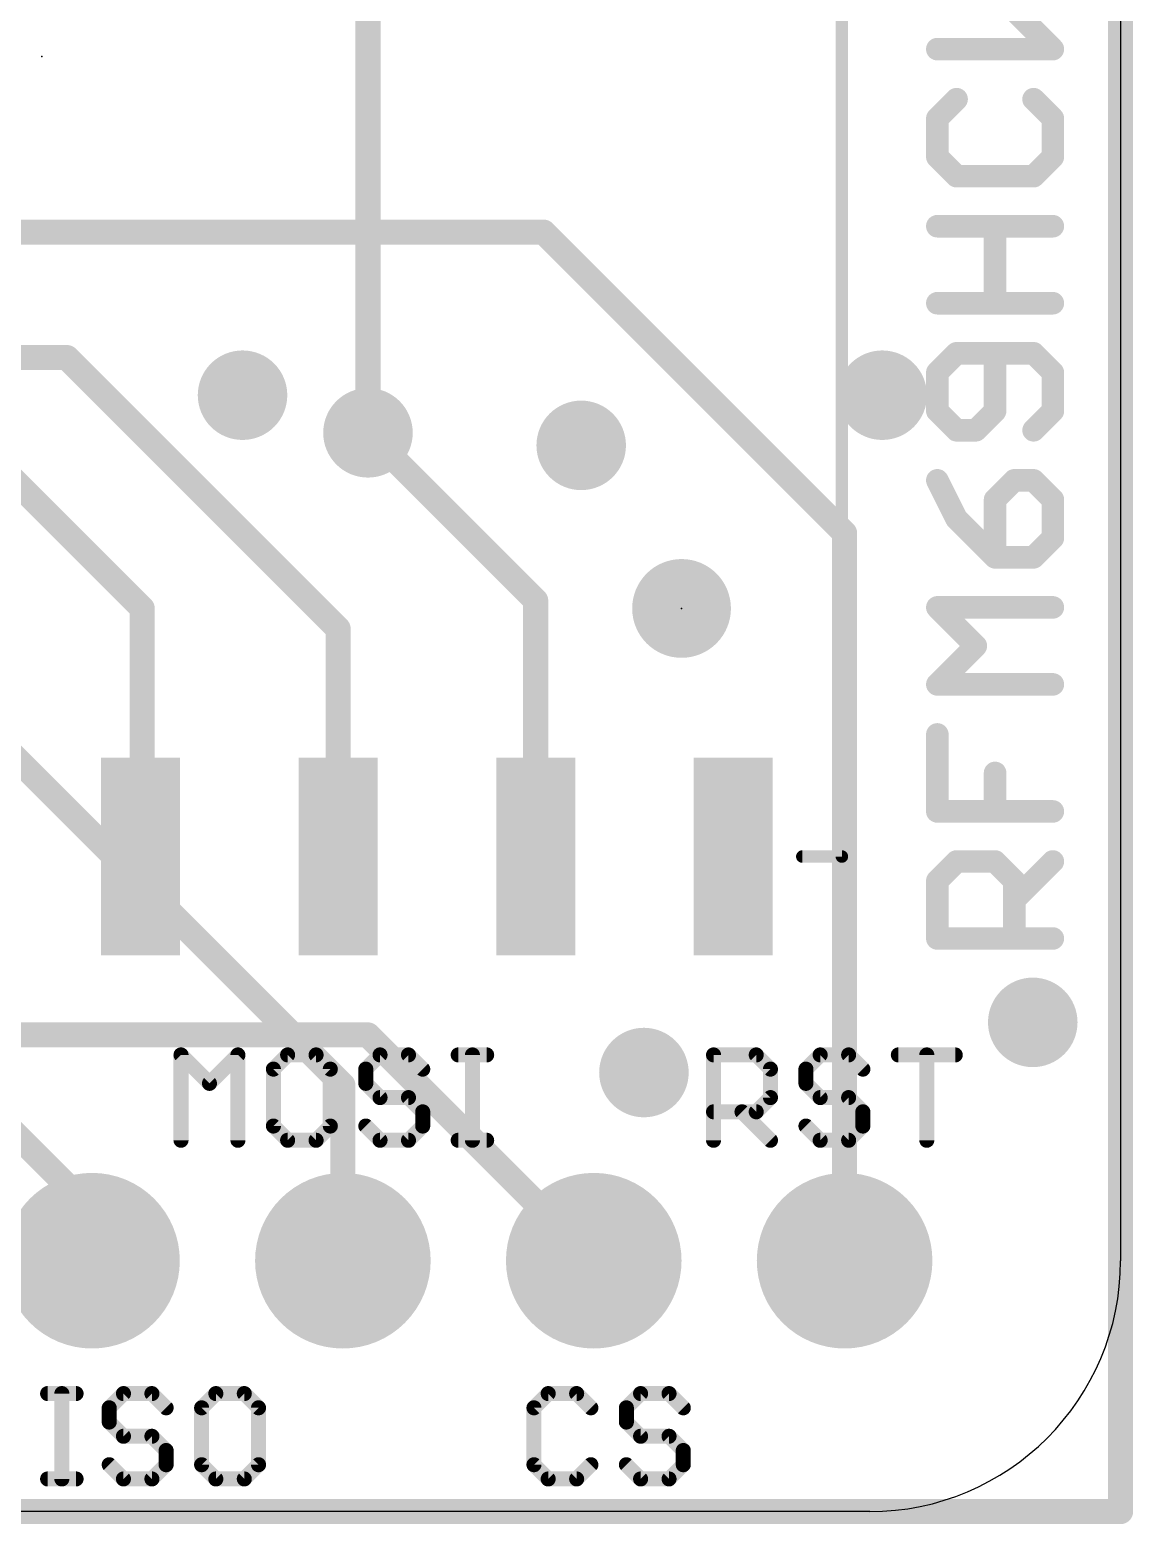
# Model space of a CAD drawing. Extents: x -7.1 to 25.8, y -5.3 to 36.3.
# Drawn here: x 14.61 to 25.78, y -0.13 to 15 of the extents above; entities that cross this region are included whole.
import ezdxf

# ---------------------------------------------------------------- set-up
doc = ezdxf.new("R2010")
doc.units = 0
for name, color, linetype in [('1', 12, 'CONTINUOUS'), ('16', 132, 'CONTINUOUS'), ('17', 110, 'CONTINUOUS'), ('18', 110, 'CONTINUOUS'), ('20', 53, 'CONTINUOUS'), ('21', 40, 'CONTINUOUS'), ('23', 53, 'CONTINUOUS')]:
    doc.layers.add(name, color=color, linetype=linetype)

# ---------------------------------------------------------------- blocks, each defined once
blk = doc.blocks.new('PIE')
at = {"const_width": 0.5}
blk.add_lwpolyline([(0, -0.25, 1), (0, 0.25, 1), (0, -0.25)], format="xyb", dxfattribs=at)
blk = doc.blocks.new('ROUNDP')
at = {"const_width": 0.5}
blk.add_lwpolyline([(0, -0.25, 1), (0, 0.25, 1), (0, -0.25)], format="xyb", dxfattribs=at)
blk = doc.blocks.new('RECT')
blk.add_solid([(-0.5, -0.5), (0.5, -0.5), (-0.5, 0.5), (0.5, 0.5)])
blk = doc.blocks.new('ROUNDV')
at = {"const_width": 0.5}
blk.add_lwpolyline([(0, -0.25, 1), (0, 0.25, 1), (0, -0.25)], format="xyb", dxfattribs=at)

msp = doc.modelspace()

# ---------------------------------------------------------------- linework, layer by layer
at = {"layer": '1', "const_width": 0.254}
for points in [[(25.654, 29.21), (25.654, 0)], [(7.112, 12.954), (19.812, 12.954)], [(19.812, 12.954), (22.86, 9.906)], [(14.986, 11.684), (8.128, 11.684)], [(17.732, 8.938), (14.986, 11.684)], [(13.97, 10.922), (15.748, 9.144)], [(18.034, 10.922), (19.732, 9.224)], [(22.86, 9.906), (22.86, 2.54)], [(15.748, 9.144), (15.748, 6.648)], [(19.732, 9.224), (19.732, 6.632)], [(17.732, 6.632), (17.732, 8.938)], [(15.748, 6.648), (15.732, 6.632)], [(18.034, 4.826), (11.43, 4.826)], [(20.32, 2.54), (18.034, 4.826)], [(14.224, 4.064), (15.24, 3.048)], [(15.24, 3.048), (15.24, 2.54)], [(25.654, 0), (0.254, 0)]]:
    msp.add_lwpolyline(points, dxfattribs=at)
at = {"layer": '1', "const_width": 0.127}
for points in [[(19.8569, 12.9989, 1), (19.7671, 12.9091)], [(19.812, 12.8905, 1), (19.812, 13.0175)], [(15.0309, 11.7289, 1), (14.9411, 11.6391)], [(14.986, 11.6205, 1), (14.986, 11.7475)], [(18.0789, 10.9669, 1), (17.9891, 10.8771)], [(22.9235, 9.906, 1), (22.7965, 9.906)], [(22.8151, 9.8611, 1), (22.9049, 9.9509)], [(15.8115, 9.144, 1), (15.6845, 9.144)], [(15.7031, 9.0991, 1), (15.7929, 9.1889)], [(19.7955, 9.224, 1), (19.6685, 9.224)], [(19.6871, 9.1791, 1), (19.7769, 9.2689)], [(17.7955, 8.938, 1), (17.6685, 8.938)], [(17.6871, 8.8931, 1), (17.7769, 8.9829)], [(15.6871, 6.6769, 1), (15.7769, 6.5871)], [(15.6845, 6.648, 1), (15.8115, 6.648)], [(15.7929, 6.6031, 1), (15.7031, 6.6929)], [(17.6685, 6.632, 1), (17.7955, 6.632)], [(19.6685, 6.632, 1), (19.7955, 6.632)], [(18.0789, 4.8709, 1), (17.9891, 4.7811)], [(18.034, 4.7625, 1), (18.034, 4.8895)], [(15.3035, 3.048, 1), (15.1765, 3.048)], [(15.1951, 3.0031, 1), (15.2849, 3.0929)], [(15.1765, 2.54, 1), (15.3035, 2.54)], [(20.2751, 2.4951, 1), (20.3649, 2.5849)], [(22.7965, 2.54, 1), (22.9235, 2.54)], [(25.5905, 0, 1), (25.7175, 0)], [(25.654, -0.0635, 1), (25.654, 0.0635)]]:
    msp.add_lwpolyline(points, format="xyb", dxfattribs=at)
at = {"layer": '16', "const_width": 0.254}
for points in [[(25.654, 29.21), (25.654, 0)], [(18.034, 19.05), (18.034, 10.922)], [(17.78, 4.318), (13.208, 8.89)], [(17.78, 2.54), (17.78, 4.318)], [(25.654, 0), (0.254, 0)]]:
    msp.add_lwpolyline(points, dxfattribs=at)
at = {"layer": '16', "const_width": 0.127}
for points in [[(17.9705, 10.922, 1), (18.0975, 10.922)], [(17.8435, 4.318, 1), (17.7165, 4.318)], [(17.7351, 4.2731, 1), (17.8249, 4.3629)], [(17.7165, 2.54, 1), (17.8435, 2.54)], [(25.5905, 0, 1), (25.7175, 0)], [(25.654, -0.0635, 1), (25.654, 0.0635)]]:
    msp.add_lwpolyline(points, format="xyb", dxfattribs=at)
at = {"layer": '20'}
for p, q in [((25.654, 29.21), (25.654, 2.54)), ((23.114, 0), (2.794, 0))]:
    msp.add_line(p, q, dxfattribs=at)
msp.add_arc((23.114, 2.54), 2.54, 270, 0, dxfattribs=at)
at = {"layer": '21'}
for points, const_width in [([(22.832, 6.632), (22.832, 22.832)], 0.127), ([(24.9682, 14.8067), (24.5784, 15.1965)], 0.2286), ([(23.7988, 14.8067), (24.9682, 14.8067)], 0.2286), ([(23.9937, 14.2999), (23.7988, 14.105)], 0.2286), ([(24.9682, 14.105), (24.7733, 14.2999)], 0.2286), ([(23.7988, 14.105), (23.7988, 13.7152)], 0.2286), ([(24.9682, 13.7152), (24.9682, 14.105)], 0.2286), ([(23.7988, 13.7152), (23.9937, 13.5203)], 0.2286), ([(24.7733, 13.5203), (24.9682, 13.7152)], 0.2286), ([(23.9937, 13.5203), (24.7733, 13.5203)], 0.2286), ([(23.7988, 13.0136), (24.9682, 13.0136)], 0.2286), ([(24.3835, 12.234), (24.3835, 13.0136)], 0.2286), ([(24.9682, 12.234), (23.7988, 12.234)], 0.2286), ([(23.9937, 11.7273), (23.7988, 11.5324)], 0.2286), ([(24.7733, 11.7273), (23.9937, 11.7273)], 0.2286), ([(24.3835, 11.1426), (24.3835, 11.7273)], 0.2286), ([(24.9682, 11.5324), (24.7733, 11.7273)], 0.2286), ([(23.7988, 11.5324), (23.7988, 11.1426)], 0.2286), ([(24.9682, 11.1426), (24.9682, 11.5324)], 0.2286), ([(23.7988, 11.1426), (23.9937, 10.9477)], 0.2286), ([(24.1886, 10.9477), (24.3835, 11.1426)], 0.2286), ([(24.7733, 10.9477), (24.9682, 11.1426)], 0.2286), ([(23.9937, 10.9477), (24.1886, 10.9477)], 0.2286), ([(23.7988, 10.4409), (23.9937, 10.0511)], 0.2286), ([(24.5784, 10.4409), (24.3835, 10.246)], 0.2286), ([(24.7733, 10.4409), (24.5784, 10.4409)], 0.2286), ([(24.9682, 10.246), (24.7733, 10.4409)], 0.2286), ([(24.3835, 10.246), (24.3835, 9.6613)], 0.2286), ([(24.9682, 9.8562), (24.9682, 10.246)], 0.2286), ([(23.9937, 10.0511), (24.3835, 9.6613)], 0.2286), ([(24.7733, 9.6613), (24.9682, 9.8562)], 0.2286), ([(24.3835, 9.6613), (24.7733, 9.6613)], 0.2286), ([(24.1886, 8.7648), (23.7988, 9.1546)], 0.2286), ([(23.7988, 9.1546), (24.9682, 9.1546)], 0.2286), ([(23.7988, 8.375), (24.1886, 8.7648)], 0.2286), ([(24.9682, 8.375), (23.7988, 8.375)], 0.2286), ([(23.7988, 7.0887), (23.7988, 7.8683)], 0.2286), ([(24.3835, 7.0887), (24.3835, 7.4785)], 0.2286), ([(24.9682, 7.0887), (23.7988, 7.0887)], 0.2286), ([(22.432, 6.632), (22.832, 6.632)], 0.127), ([(23.7988, 6.387), (23.9937, 6.5819)], 0.2286), ([(23.9937, 6.5819), (24.3835, 6.5819)], 0.2286), ([(24.3835, 6.5819), (24.5784, 6.387)], 0.2286), ([(24.5784, 6.1921), (24.9682, 6.5819)], 0.2286), ([(23.7988, 5.8023), (23.7988, 6.387)], 0.2286), ([(24.5784, 6.387), (24.5784, 5.8023)], 0.2286), ([(24.9682, 5.8023), (23.7988, 5.8023)], 0.2286), ([(16.1411, 3.7592), (16.1411, 4.6235)], 0.1524), ([(16.1411, 4.6235), (16.4292, 4.3354)], 0.1524), ([(16.4292, 4.3354), (16.7173, 4.6235)], 0.1524), ([(16.7173, 4.6235), (16.7173, 3.7592)], 0.1524), ([(17.2207, 4.6235), (17.0766, 4.4795)], 0.1524), ([(17.5088, 4.6235), (17.2207, 4.6235)], 0.1524), ([(17.6528, 4.4795), (17.5088, 4.6235)], 0.1524), ([(18.1562, 4.6235), (18.0121, 4.4795)], 0.1524), ([(18.4443, 4.6235), (18.1562, 4.6235)], 0.1524), ([(18.5883, 4.4795), (18.4443, 4.6235)], 0.1524), ([(18.9476, 4.6235), (19.2357, 4.6235)], 0.1524), ([(19.0917, 3.7592), (19.0917, 4.6235)], 0.1524), ([(21.5329, 3.7592), (21.5329, 4.6235)], 0.1524), ([(21.5329, 4.6235), (21.9651, 4.6235)], 0.1524), ([(21.9651, 4.6235), (22.1091, 4.4795)], 0.1524), ([(22.6125, 4.6235), (22.4684, 4.4795)], 0.1524), ([(22.9006, 4.6235), (22.6125, 4.6235)], 0.1524), ([(23.0447, 4.4795), (22.9006, 4.6235)], 0.1524), ([(23.404, 4.6235), (23.9802, 4.6235)], 0.1524), ([(23.6921, 3.7592), (23.6921, 4.6235)], 0.1524), ([(17.0766, 4.4795), (17.0766, 3.9033)], 0.1524), ([(17.6528, 3.9033), (17.6528, 4.4795)], 0.1524), ([(18.0121, 4.4795), (18.0121, 4.3354)], 0.1524), ([(22.1091, 4.4795), (22.1091, 4.1914)], 0.1524), ([(22.4684, 4.4795), (22.4684, 4.3354)], 0.1524), ([(18.0121, 4.3354), (18.1562, 4.1914)], 0.1524), ([(22.4684, 4.3354), (22.6125, 4.1914)], 0.1524), ([(18.1562, 4.1914), (18.4443, 4.1914)], 0.1524), ([(18.4443, 4.1914), (18.5883, 4.0473)], 0.1524), ([(22.1091, 4.1914), (21.9651, 4.0473)], 0.1524), ([(22.6125, 4.1914), (22.9006, 4.1914)], 0.1524), ([(22.9006, 4.1914), (23.0447, 4.0473)], 0.1524), ([(18.5883, 4.0473), (18.5883, 3.9033)], 0.1524), ([(21.9651, 4.0473), (21.5329, 4.0473)], 0.1524), ([(21.821, 4.0473), (22.1091, 3.7592)], 0.1524), ([(23.0447, 4.0473), (23.0447, 3.9033)], 0.1524), ([(17.0766, 3.9033), (17.2207, 3.7592)], 0.1524), ([(17.5088, 3.7592), (17.6528, 3.9033)], 0.1524), ([(18.1562, 3.7592), (18.0121, 3.9033)], 0.1524), ([(18.5883, 3.9033), (18.4443, 3.7592)], 0.1524), ([(22.6125, 3.7592), (22.4684, 3.9033)], 0.1524), ([(23.0447, 3.9033), (22.9006, 3.7592)], 0.1524), ([(17.2207, 3.7592), (17.5088, 3.7592)], 0.1524), ([(18.4443, 3.7592), (18.1562, 3.7592)], 0.1524), ([(18.9476, 3.7592), (19.2357, 3.7592)], 0.1524), ([(22.9006, 3.7592), (22.6125, 3.7592)], 0.1524), ([(14.7906, 1.1945), (15.0787, 1.1945)], 0.1524), ([(14.9347, 0.3302), (14.9347, 1.1945)], 0.1524), ([(15.5583, 1.1945), (15.4143, 1.0505)], 0.1524), ([(15.8464, 1.1945), (15.5583, 1.1945)], 0.1524), ([(15.9905, 1.0505), (15.8464, 1.1945)], 0.1524), ([(16.4939, 1.1945), (16.3498, 1.0505)], 0.1524), ([(16.782, 1.1945), (16.4939, 1.1945)], 0.1524), ([(16.926, 1.0505), (16.782, 1.1945)], 0.1524), ([(19.8587, 1.1945), (19.7147, 1.0505)], 0.1524), ([(20.1469, 1.1945), (19.8587, 1.1945)], 0.1524), ([(20.2909, 1.0505), (20.1469, 1.1945)], 0.1524), ([(20.7943, 1.1945), (20.6502, 1.0505)], 0.1524), ([(21.0824, 1.1945), (20.7943, 1.1945)], 0.1524), ([(21.2264, 1.0505), (21.0824, 1.1945)], 0.1524), ([(15.4143, 1.0505), (15.4143, 0.9064)], 0.1524), ([(16.3498, 1.0505), (16.3498, 0.4743)], 0.1524), ([(16.926, 0.4743), (16.926, 1.0505)], 0.1524), ([(19.7147, 1.0505), (19.7147, 0.4743)], 0.1524), ([(20.6502, 1.0505), (20.6502, 0.9064)], 0.1524), ([(15.4143, 0.9064), (15.5583, 0.7624)], 0.1524), ([(20.6502, 0.9064), (20.7943, 0.7624)], 0.1524), ([(15.5583, 0.7624), (15.8464, 0.7624)], 0.1524), ([(15.8464, 0.7624), (15.9905, 0.6183)], 0.1524), ([(20.7943, 0.7624), (21.0824, 0.7624)], 0.1524), ([(21.0824, 0.7624), (21.2264, 0.6183)], 0.1524), ([(15.9905, 0.6183), (15.9905, 0.4743)], 0.1524), ([(21.2264, 0.6183), (21.2264, 0.4743)], 0.1524), ([(15.5583, 0.3302), (15.4143, 0.4743)], 0.1524), ([(15.9905, 0.4743), (15.8464, 0.3302)], 0.1524), ([(16.3498, 0.4743), (16.4939, 0.3302)], 0.1524), ([(16.782, 0.3302), (16.926, 0.4743)], 0.1524), ([(19.7147, 0.4743), (19.8587, 0.3302)], 0.1524), ([(20.1469, 0.3302), (20.2909, 0.4743)], 0.1524), ([(20.7943, 0.3302), (20.6502, 0.4743)], 0.1524), ([(21.2264, 0.4743), (21.0824, 0.3302)], 0.1524), ([(14.7906, 0.3302), (15.0787, 0.3302)], 0.1524), ([(15.8464, 0.3302), (15.5583, 0.3302)], 0.1524), ([(16.4939, 0.3302), (16.782, 0.3302)], 0.1524), ([(19.8587, 0.3302), (20.1469, 0.3302)], 0.1524), ([(21.0824, 0.3302), (20.7943, 0.3302)], 0.1524)]:
    msp.add_lwpolyline(points, dxfattribs=dict(at, const_width=const_width))
for points, const_width in [([(23.7988, 14.8638, 1), (23.7988, 14.7495)], 0.1143), ([(24.9278, 14.7663, 1), (25.0086, 14.8471)], 0.1143), ([(24.9682, 14.7495, 1), (24.9682, 14.8638)], 0.1143), ([(24.0341, 14.2595, 1), (23.9533, 14.3403)], 0.1143), ([(24.8137, 14.3403, 1), (24.7329, 14.2595)], 0.1143), ([(23.7584, 14.1454, 1), (23.8392, 14.0646)], 0.1143), ([(23.856, 14.105, 1), (23.7417, 14.105)], 0.1143), ([(25.0253, 14.105, 1), (24.911, 14.105)], 0.1143), ([(24.9278, 14.0646, 1), (25.0086, 14.1454)], 0.1143), ([(23.8392, 13.7556, 1), (23.7584, 13.6748)], 0.1143), ([(23.7417, 13.7152, 1), (23.856, 13.7152)], 0.1143), ([(24.911, 13.7152, 1), (25.0253, 13.7152)], 0.1143), ([(25.0086, 13.6748, 1), (24.9278, 13.7556)], 0.1143), ([(23.9937, 13.5775, 1), (23.9937, 13.4632)], 0.1143), ([(23.9533, 13.4799, 1), (24.0341, 13.5608)], 0.1143), ([(24.7329, 13.5608, 1), (24.8137, 13.4799)], 0.1143), ([(24.7733, 13.4632, 1), (24.7733, 13.5775)], 0.1143), ([(23.7988, 13.0708, 1), (23.7988, 12.9565)], 0.1143), ([(24.4407, 13.0136, 1), (24.3264, 13.0136)], 0.1143), ([(24.9682, 12.9565, 1), (24.9682, 13.0708)], 0.1143), ([(23.7988, 12.2912, 1), (23.7988, 12.1769)], 0.1143), ([(24.3264, 12.234, 1), (24.4407, 12.234)], 0.1143), ([(24.9682, 12.1769, 1), (24.9682, 12.2912)], 0.1143), ([(23.9937, 11.7844, 1), (23.9937, 11.6701)], 0.1143), ([(24.0341, 11.6869, 1), (23.9533, 11.7677)], 0.1143), ([(24.4407, 11.7273, 1), (24.3264, 11.7273)], 0.1143), ([(24.8137, 11.7677, 1), (24.7329, 11.6869)], 0.1143), ([(24.7733, 11.6701, 1), (24.7733, 11.7844)], 0.1143), ([(23.7584, 11.5728, 1), (23.8392, 11.492)], 0.1143), ([(23.856, 11.5324, 1), (23.7417, 11.5324)], 0.1143), ([(25.0253, 11.5324, 1), (24.911, 11.5324)], 0.1143), ([(24.9278, 11.492, 1), (25.0086, 11.5728)], 0.1143), ([(23.8392, 11.183, 1), (23.7584, 11.1022)], 0.1143), ([(23.7417, 11.1426, 1), (23.856, 11.1426)], 0.1143), ([(24.3264, 11.1426, 1), (24.4407, 11.1426)], 0.1143), ([(24.4239, 11.1022, 1), (24.3431, 11.183)], 0.1143), ([(24.911, 11.1426, 1), (25.0253, 11.1426)], 0.1143), ([(25.0086, 11.1022, 1), (24.9278, 11.183)], 0.1143), ([(23.9937, 11.0048, 1), (23.9937, 10.8905)], 0.1143), ([(23.9533, 10.9073, 1), (24.0341, 10.9881)], 0.1143), ([(24.1482, 10.9881, 1), (24.229, 10.9073)], 0.1143), ([(24.1886, 10.8905, 1), (24.1886, 11.0048)], 0.1143), ([(24.7329, 10.9881, 1), (24.8137, 10.9073)], 0.1143), ([(23.8499, 10.4665, 1), (23.7477, 10.4154)], 0.1143), ([(24.5784, 10.4981, 1), (24.5784, 10.3838)], 0.1143), ([(24.6188, 10.4005, 1), (24.538, 10.4813)], 0.1143), ([(24.8137, 10.4813, 1), (24.7329, 10.4005)], 0.1143), ([(24.7733, 10.3838, 1), (24.7733, 10.4981)], 0.1143), ([(24.4407, 10.246, 1), (24.3264, 10.246)], 0.1143), ([(24.3431, 10.2864, 1), (24.4239, 10.2056)], 0.1143), ([(25.0253, 10.246, 1), (24.911, 10.246)], 0.1143), ([(24.9278, 10.2056, 1), (25.0086, 10.2864)], 0.1143), ([(24.0341, 10.0915, 1), (23.9533, 10.0107)], 0.1143), ([(23.9426, 10.0256, 1), (24.0448, 10.0767)], 0.1143), ([(24.911, 9.8562, 1), (25.0253, 9.8562)], 0.1143), ([(25.0086, 9.8158, 1), (24.9278, 9.8966)], 0.1143), ([(24.3835, 9.7185, 1), (24.3835, 9.6042)], 0.1143), ([(24.3264, 9.6613, 1), (24.4407, 9.6613)], 0.1143), ([(24.3431, 9.6209, 1), (24.4239, 9.7017)], 0.1143), ([(24.7329, 9.7017, 1), (24.8137, 9.6209)], 0.1143), ([(24.7733, 9.6042, 1), (24.7733, 9.7185)], 0.1143), ([(23.8392, 9.195, 1), (23.7584, 9.1142)], 0.1143), ([(23.7988, 9.2117, 1), (23.7988, 9.0974)], 0.1143), ([(24.9682, 9.0974, 1), (24.9682, 9.2117)], 0.1143), ([(24.229, 8.7244, 1), (24.1482, 8.8052)], 0.1143), ([(24.1482, 8.7244, 1), (24.229, 8.8052)], 0.1143), ([(23.7988, 8.4321, 1), (23.7988, 8.3178)], 0.1143), ([(23.7584, 8.4154, 1), (23.8392, 8.3346)], 0.1143), ([(24.9682, 8.3178, 1), (24.9682, 8.4321)], 0.1143), ([(23.856, 7.8683, 1), (23.7417, 7.8683)], 0.1143), ([(24.4407, 7.4785, 1), (24.3264, 7.4785)], 0.1143), ([(23.7988, 7.1458, 1), (23.7988, 7.0315)], 0.1143), ([(23.7417, 7.0887, 1), (23.856, 7.0887)], 0.1143), ([(24.3264, 7.0887, 1), (24.4407, 7.0887)], 0.1143), ([(24.9682, 7.0315, 1), (24.9682, 7.1458)], 0.1143), ([(22.432, 6.6638, 1), (22.432, 6.6003)], 0.0635), ([(22.8003, 6.632, 1), (22.8637, 6.632)], 0.0635), ([(22.832, 6.6003, 1), (22.832, 6.6638)], 0.0635), ([(23.9937, 6.6391, 1), (23.9937, 6.5248)], 0.1143), ([(24.0341, 6.5415, 1), (23.9533, 6.6223)], 0.1143), ([(24.4239, 6.6223, 1), (24.3431, 6.5415)], 0.1143), ([(24.3835, 6.5248, 1), (24.3835, 6.6391)], 0.1143), ([(25.0086, 6.5415, 1), (24.9278, 6.6223)], 0.1143), ([(23.7584, 6.4274, 1), (23.8392, 6.3466)], 0.1143), ([(23.856, 6.387, 1), (23.7417, 6.387)], 0.1143), ([(24.6356, 6.387, 1), (24.5213, 6.387)], 0.1143), ([(24.538, 6.3466, 1), (24.6188, 6.4274)], 0.1143), ([(24.538, 6.2325, 1), (24.6188, 6.1517)], 0.1143), ([(23.7988, 5.8595, 1), (23.7988, 5.7452)], 0.1143), ([(24.9682, 5.7452, 1), (24.9682, 5.8595)], 0.1143), ([(23.7417, 5.8023, 1), (23.856, 5.8023)], 0.1143), ([(24.5213, 5.8023, 1), (24.6356, 5.8023)], 0.1143), ([(16.168, 4.6505, 1), (16.1141, 4.5966)], 0.0762), ([(16.1792, 4.6235, 1), (16.103, 4.6235)], 0.0762), ([(16.7554, 4.6235, 1), (16.6792, 4.6235)], 0.0762), ([(16.7442, 4.5966, 1), (16.6904, 4.6505)], 0.0762), ([(17.2207, 4.6616, 1), (17.2207, 4.5854)], 0.0762), ([(17.2476, 4.5966, 1), (17.1937, 4.6505)], 0.0762), ([(17.5357, 4.6505, 1), (17.4818, 4.5966)], 0.0762), ([(17.5088, 4.5854, 1), (17.5088, 4.6616)], 0.0762), ([(18.1562, 4.6616, 1), (18.1562, 4.5854)], 0.0762), ([(18.1831, 4.5966, 1), (18.1292, 4.6505)], 0.0762), ([(18.4712, 4.6505, 1), (18.4173, 4.5966)], 0.0762), ([(18.4443, 4.5854, 1), (18.4443, 4.6616)], 0.0762), ([(18.9476, 4.6616, 1), (18.9476, 4.5854)], 0.0762), ([(19.1298, 4.6235, 1), (19.0536, 4.6235)], 0.0762), ([(19.2357, 4.5854, 1), (19.2357, 4.6616)], 0.0762), ([(21.571, 4.6235, 1), (21.4948, 4.6235)], 0.0762), ([(21.5329, 4.6616, 1), (21.5329, 4.5854)], 0.0762), ([(21.992, 4.6505, 1), (21.9381, 4.5966)], 0.0762), ([(21.9651, 4.5854, 1), (21.9651, 4.6616)], 0.0762), ([(22.6125, 4.6616, 1), (22.6125, 4.5854)], 0.0762), ([(22.6394, 4.5966, 1), (22.5856, 4.6505)], 0.0762), ([(22.9276, 4.6505, 1), (22.8737, 4.5966)], 0.0762), ([(22.9006, 4.5854, 1), (22.9006, 4.6616)], 0.0762), ([(23.404, 4.6616, 1), (23.404, 4.5854)], 0.0762), ([(23.7302, 4.6235, 1), (23.654, 4.6235)], 0.0762), ([(23.9802, 4.5854, 1), (23.9802, 4.6616)], 0.0762), ([(17.1147, 4.4795, 1), (17.0385, 4.4795)], 0.0762), ([(17.0497, 4.5064, 1), (17.1035, 4.4525)], 0.0762), ([(17.6909, 4.4795, 1), (17.6147, 4.4795)], 0.0762), ([(17.6259, 4.4525, 1), (17.6798, 4.5064)], 0.0762), ([(18.0502, 4.4795, 1), (17.974, 4.4795)], 0.0762), ([(17.9852, 4.5064, 1), (18.0391, 4.4525)], 0.0762), ([(18.5614, 4.4525, 1), (18.6153, 4.5064)], 0.0762), ([(22.1472, 4.4795, 1), (22.071, 4.4795)], 0.0762), ([(22.0822, 4.4525, 1), (22.1361, 4.5064)], 0.0762), ([(22.5065, 4.4795, 1), (22.4303, 4.4795)], 0.0762), ([(22.4415, 4.5064, 1), (22.4954, 4.4525)], 0.0762), ([(23.0177, 4.4525, 1), (23.0716, 4.5064)], 0.0762), ([(16.4023, 4.3624, 1), (16.4561, 4.3085)], 0.0762), ([(16.4023, 4.3085, 1), (16.4561, 4.3624)], 0.0762), ([(18.0391, 4.3624, 1), (17.9852, 4.3085)], 0.0762), ([(22.4954, 4.3624, 1), (22.4415, 4.3085)], 0.0762), ([(17.974, 4.3354, 1), (18.0502, 4.3354)], 0.0762), ([(18.1562, 4.2295, 1), (18.1562, 4.1533)], 0.0762), ([(18.1292, 4.1644, 1), (18.1831, 4.2183)], 0.0762), ([(18.4712, 4.2183, 1), (18.4173, 4.1644)], 0.0762), ([(18.4443, 4.1533, 1), (18.4443, 4.2295)], 0.0762), ([(22.1361, 4.1644, 1), (22.0822, 4.2183)], 0.0762), ([(22.4303, 4.3354, 1), (22.5065, 4.3354)], 0.0762), ([(22.6125, 4.2295, 1), (22.6125, 4.1533)], 0.0762), ([(22.5856, 4.1644, 1), (22.6394, 4.2183)], 0.0762), ([(22.9276, 4.2183, 1), (22.8737, 4.1644)], 0.0762), ([(22.9006, 4.1533, 1), (22.9006, 4.2295)], 0.0762), ([(18.6264, 4.0473, 1), (18.5502, 4.0473)], 0.0762), ([(18.5614, 4.0204, 1), (18.6153, 4.0743)], 0.0762), ([(21.5329, 4.0854, 1), (21.5329, 4.0092)], 0.0762), ([(21.848, 4.0743, 1), (21.7941, 4.0204)], 0.0762), ([(21.9381, 4.0743, 1), (21.992, 4.0204)], 0.0762), ([(21.9651, 4.0092, 1), (21.9651, 4.0854)], 0.0762), ([(22.071, 4.1914, 1), (22.1472, 4.1914)], 0.0762), ([(23.0828, 4.0473, 1), (23.0066, 4.0473)], 0.0762), ([(23.0177, 4.0204, 1), (23.0716, 4.0743)], 0.0762), ([(17.1035, 3.9302, 1), (17.0497, 3.8763)], 0.0762), ([(17.0385, 3.9033, 1), (17.1147, 3.9033)], 0.0762), ([(17.6147, 3.9033, 1), (17.6909, 3.9033)], 0.0762), ([(17.6798, 3.8763, 1), (17.6259, 3.9302)], 0.0762), ([(18.0391, 3.9302, 1), (17.9852, 3.8763)], 0.0762), ([(18.5502, 3.9033, 1), (18.6264, 3.9033)], 0.0762), ([(18.6153, 3.8763, 1), (18.5614, 3.9302)], 0.0762), ([(22.4954, 3.9302, 1), (22.4415, 3.8763)], 0.0762), ([(23.0066, 3.9033, 1), (23.0828, 3.9033)], 0.0762), ([(23.0716, 3.8763, 1), (23.0177, 3.9302)], 0.0762), ([(16.103, 3.7592, 1), (16.1792, 3.7592)], 0.0762), ([(16.6792, 3.7592, 1), (16.7554, 3.7592)], 0.0762), ([(17.2207, 3.7973, 1), (17.2207, 3.7211)], 0.0762), ([(17.1937, 3.7323, 1), (17.2476, 3.7861)], 0.0762), ([(17.4818, 3.7861, 1), (17.5357, 3.7323)], 0.0762), ([(17.5088, 3.7211, 1), (17.5088, 3.7973)], 0.0762), ([(18.1562, 3.7973, 1), (18.1562, 3.7211)], 0.0762), ([(18.1292, 3.7323, 1), (18.1831, 3.7861)], 0.0762), ([(18.4173, 3.7861, 1), (18.4712, 3.7323)], 0.0762), ([(18.4443, 3.7211, 1), (18.4443, 3.7973)], 0.0762), ([(18.9476, 3.7973, 1), (18.9476, 3.7211)], 0.0762), ([(19.0536, 3.7592, 1), (19.1298, 3.7592)], 0.0762), ([(19.2357, 3.7211, 1), (19.2357, 3.7973)], 0.0762), ([(21.4948, 3.7592, 1), (21.571, 3.7592)], 0.0762), ([(22.0822, 3.7323, 1), (22.1361, 3.7861)], 0.0762), ([(22.6125, 3.7973, 1), (22.6125, 3.7211)], 0.0762), ([(22.5856, 3.7323, 1), (22.6394, 3.7861)], 0.0762), ([(22.8737, 3.7861, 1), (22.9276, 3.7323)], 0.0762), ([(22.9006, 3.7211, 1), (22.9006, 3.7973)], 0.0762), ([(23.654, 3.7592, 1), (23.7302, 3.7592)], 0.0762), ([(14.7906, 1.2326, 1), (14.7906, 1.1564)], 0.0762), ([(14.9728, 1.1945, 1), (14.8966, 1.1945)], 0.0762), ([(15.0787, 1.1564, 1), (15.0787, 1.2326)], 0.0762), ([(15.5583, 1.2326, 1), (15.5583, 1.1564)], 0.0762), ([(15.5853, 1.1676, 1), (15.5314, 1.2215)], 0.0762), ([(15.8734, 1.2215, 1), (15.8195, 1.1676)], 0.0762), ([(15.8464, 1.1564, 1), (15.8464, 1.2326)], 0.0762), ([(16.4939, 1.2326, 1), (16.4939, 1.1564)], 0.0762), ([(16.5208, 1.1676, 1), (16.4669, 1.2215)], 0.0762), ([(16.8089, 1.2215, 1), (16.755, 1.1676)], 0.0762), ([(16.782, 1.1564, 1), (16.782, 1.2326)], 0.0762), ([(19.8587, 1.2326, 1), (19.8587, 1.1564)], 0.0762), ([(19.8857, 1.1676, 1), (19.8318, 1.2215)], 0.0762), ([(20.1738, 1.2215, 1), (20.1199, 1.1676)], 0.0762), ([(20.1469, 1.1564, 1), (20.1469, 1.2326)], 0.0762), ([(20.7943, 1.2326, 1), (20.7943, 1.1564)], 0.0762), ([(20.8212, 1.1676, 1), (20.7673, 1.2215)], 0.0762), ([(21.1093, 1.2215, 1), (21.0554, 1.1676)], 0.0762), ([(21.0824, 1.1564, 1), (21.0824, 1.2326)], 0.0762), ([(15.3873, 1.0774, 1), (15.4412, 1.0235)], 0.0762), ([(15.4524, 1.0505, 1), (15.3762, 1.0505)], 0.0762), ([(15.9636, 1.0235, 1), (16.0174, 1.0774)], 0.0762), ([(16.3879, 1.0505, 1), (16.3117, 1.0505)], 0.0762), ([(16.3229, 1.0774, 1), (16.3767, 1.0235)], 0.0762), ([(16.9641, 1.0505, 1), (16.8879, 1.0505)], 0.0762), ([(16.8991, 1.0235, 1), (16.953, 1.0774)], 0.0762), ([(19.6877, 1.0774, 1), (19.7416, 1.0235)], 0.0762), ([(19.7528, 1.0505, 1), (19.6766, 1.0505)], 0.0762), ([(20.264, 1.0235, 1), (20.3178, 1.0774)], 0.0762), ([(20.6883, 1.0505, 1), (20.6121, 1.0505)], 0.0762), ([(20.6233, 1.0774, 1), (20.6771, 1.0235)], 0.0762), ([(21.1995, 1.0235, 1), (21.2534, 1.0774)], 0.0762), ([(15.4412, 0.9334, 1), (15.3873, 0.8795)], 0.0762), ([(15.3762, 0.9064, 1), (15.4524, 0.9064)], 0.0762), ([(20.6771, 0.9334, 1), (20.6233, 0.8795)], 0.0762), ([(20.6121, 0.9064, 1), (20.6883, 0.9064)], 0.0762), ([(15.5583, 0.8005, 1), (15.5583, 0.7243)], 0.0762), ([(15.5314, 0.7354, 1), (15.5853, 0.7893)], 0.0762), ([(15.8734, 0.7893, 1), (15.8195, 0.7354)], 0.0762), ([(15.8464, 0.7243, 1), (15.8464, 0.8005)], 0.0762), ([(20.7943, 0.8005, 1), (20.7943, 0.7243)], 0.0762), ([(20.7673, 0.7354, 1), (20.8212, 0.7893)], 0.0762), ([(21.1093, 0.7893, 1), (21.0554, 0.7354)], 0.0762), ([(21.0824, 0.7243, 1), (21.0824, 0.8005)], 0.0762), ([(16.0286, 0.6183, 1), (15.9524, 0.6183)], 0.0762), ([(15.9636, 0.5914, 1), (16.0174, 0.6453)], 0.0762), ([(21.2645, 0.6183, 1), (21.1883, 0.6183)], 0.0762), ([(21.1995, 0.5914, 1), (21.2534, 0.6453)], 0.0762), ([(15.4412, 0.5012, 1), (15.3873, 0.4473)], 0.0762), ([(15.9524, 0.4743, 1), (16.0286, 0.4743)], 0.0762), ([(16.0174, 0.4473, 1), (15.9636, 0.5012)], 0.0762), ([(16.3767, 0.5012, 1), (16.3229, 0.4473)], 0.0762), ([(16.3117, 0.4743, 1), (16.3879, 0.4743)], 0.0762), ([(16.8879, 0.4743, 1), (16.9641, 0.4743)], 0.0762), ([(16.953, 0.4473, 1), (16.8991, 0.5012)], 0.0762), ([(19.7416, 0.5012, 1), (19.6877, 0.4473)], 0.0762), ([(19.6766, 0.4743, 1), (19.7528, 0.4743)], 0.0762), ([(20.3178, 0.4473, 1), (20.264, 0.5012)], 0.0762), ([(20.6771, 0.5012, 1), (20.6233, 0.4473)], 0.0762), ([(21.1883, 0.4743, 1), (21.2645, 0.4743)], 0.0762), ([(21.2534, 0.4473, 1), (21.1995, 0.5012)], 0.0762), ([(14.7906, 0.3683, 1), (14.7906, 0.2921)], 0.0762), ([(14.8966, 0.3302, 1), (14.9728, 0.3302)], 0.0762), ([(15.0787, 0.2921, 1), (15.0787, 0.3683)], 0.0762), ([(15.5583, 0.3683, 1), (15.5583, 0.2921)], 0.0762), ([(15.5314, 0.3033, 1), (15.5853, 0.3571)], 0.0762), ([(15.8195, 0.3571, 1), (15.8734, 0.3033)], 0.0762), ([(15.8464, 0.2921, 1), (15.8464, 0.3683)], 0.0762), ([(16.4939, 0.3683, 1), (16.4939, 0.2921)], 0.0762), ([(16.4669, 0.3033, 1), (16.5208, 0.3571)], 0.0762), ([(16.755, 0.3571, 1), (16.8089, 0.3033)], 0.0762), ([(16.782, 0.2921, 1), (16.782, 0.3683)], 0.0762), ([(19.8587, 0.3683, 1), (19.8587, 0.2921)], 0.0762), ([(19.8318, 0.3033, 1), (19.8857, 0.3571)], 0.0762), ([(20.1199, 0.3571, 1), (20.1738, 0.3033)], 0.0762), ([(20.1469, 0.2921, 1), (20.1469, 0.3683)], 0.0762), ([(20.7943, 0.3683, 1), (20.7943, 0.2921)], 0.0762), ([(20.7673, 0.3033, 1), (20.8212, 0.3571)], 0.0762), ([(21.0554, 0.3571, 1), (21.1093, 0.3033)], 0.0762), ([(21.0824, 0.2921, 1), (21.0824, 0.3683)], 0.0762)]:
    msp.add_lwpolyline(points, format="xyb", dxfattribs=dict(at, const_width=const_width))
at = {"layer": '23'}
for p in [(14.732, 14.732), (21.209, 9.144)]:
    msp.add_point(p, dxfattribs=at)

# ---------------------------------------------------------------- block references
at = {"layer": '1'}
msp.add_blockref('PIE', (21.209, 9.144), dxfattribs=at)
at = {"layer": '1', "xscale": 2, "yscale": 0.8, "rotation": 90}
for p in [(15.732, 6.632), (17.732, 6.632), (19.732, 6.632), (21.732, 6.632)]:
    msp.add_blockref('RECT', p, dxfattribs=at)
at = {"layer": '17', "xscale": 1.778, "yscale": 1.778, "rotation": 90}
for p in [(15.24, 2.54), (15.24, 2.54), (17.78, 2.54), (17.78, 2.54), (20.32, 2.54), (20.32, 2.54), (22.86, 2.54), (22.86, 2.54)]:
    msp.add_blockref('ROUNDP', p, dxfattribs=at)
at = {"layer": '18', "xscale": 0.9064, "yscale": 0.9064}
for p in [(16.764, 11.303), (16.764, 11.303), (23.241, 11.303), (23.241, 11.303), (18.034, 10.922), (18.034, 10.922), (20.193, 10.795), (20.193, 10.795), (24.765, 4.953), (24.765, 4.953), (20.828, 4.445), (20.828, 4.445)]:
    msp.add_blockref('ROUNDV', p, dxfattribs=at)

doc.saveas('drawing.dxf')
